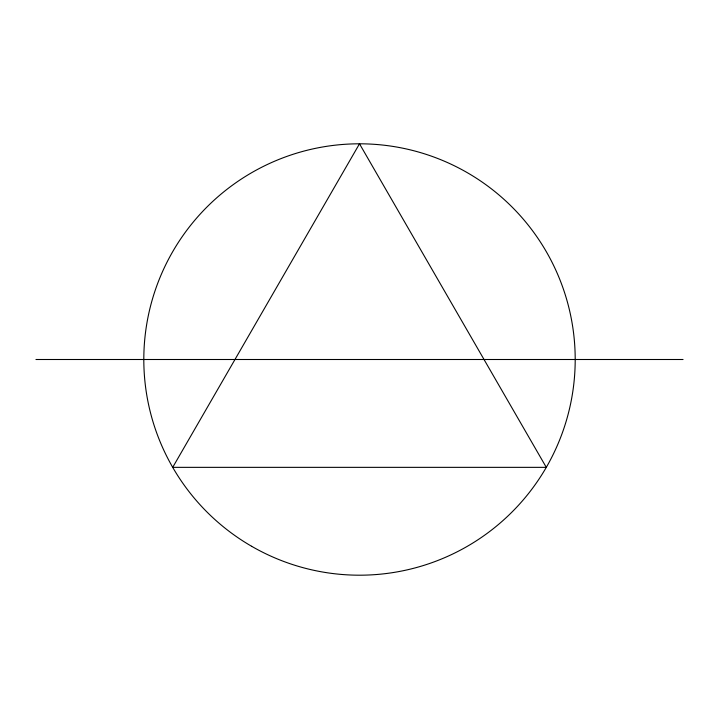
<?xml version="1.0" encoding="UTF-8"?>
<svg xmlns="http://www.w3.org/2000/svg" width="719" height="719" viewBox="0 0 719 719"><rect width="100%" height="100%" fill="white"/><g stroke="black" fill="none" stroke-linecap="round" stroke-linejoin="round"><path stroke-width="1.08" d="M35.95 359.5L683.05 359.5M359.5 143.8L172.704 467.35L546.296 467.35L359.5 143.8M251.65 546.296A215.7 215.7 0 0 0 575.2 359.5A215.7 215.7 0 0 0 251.65 172.704A215.7 215.7 0 0 0 251.65 546.296"/></g></svg>
